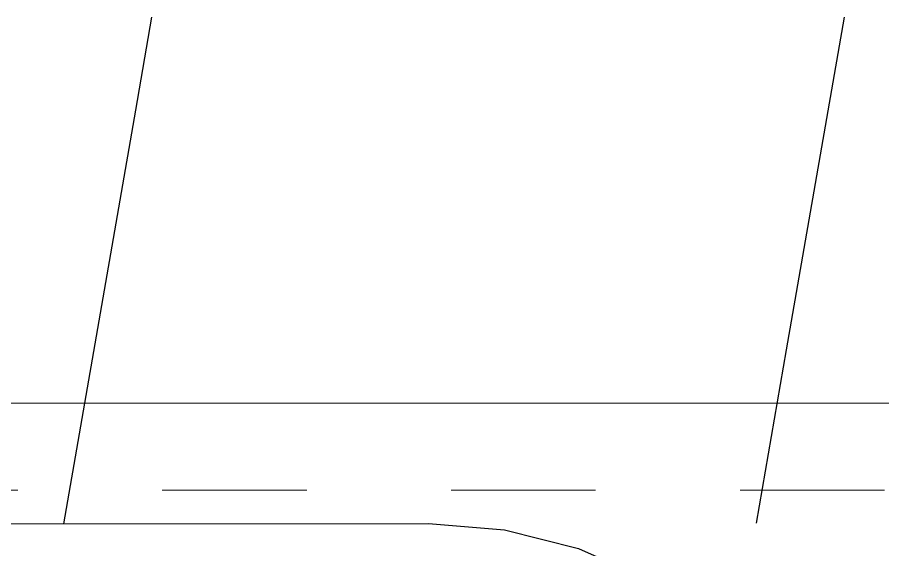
# Model space of a CAD drawing. Header units: metres. Extents: x -355 to -223, y 3 to 561.
# Drawn here: x -272.776 to -268.971, y 548.41 to 550.75 of the extents above; entities that cross this region are included whole.
import ezdxf

# ---------------------------------------------------------------- set-up
doc = ezdxf.new("R2010")
doc.units = ezdxf.units.M
doc.layers.add('A-DETL', color=7, linetype='Continuous', lineweight=13)
doc.layers.add('A-DETL-GENF', color=7, linetype='Continuous', lineweight=9)

# ---------------------------------------------------------------- blocks, each defined once
blk = doc.blocks.new('T2DPAA-T2D-C3S-RW-M2D-100010_dwg-40802999-DRG-2873035 - CONSTRUCTION SEQUENCE STAGE A9')
at = {"color": 254, "lineweight": 25, "true_color": 0xd0d0d0, "flags": 128}
for points in [[(54.5501, -592.6044), (54.8079, -593.5706), (54.8714, -593.8088), (55.5793, -596.4626), (55.6383, -596.7926), (55.6413, -597.1278), (55.5882, -597.4589), (55.5723, -597.5193), (55.473, -597.7936), (55.3006, -598.1029), (55.0771, -598.3761), (54.8074, -598.607), (54.502, -598.7861), (54.2318, -598.8906), (54.1698, -598.9085), (53.8212, -598.9705), (53.6911, -598.9818)], [(55.1659, -594.9128), (57.0048, -594.7519), (57.4172, -594.7159)], [(55.9509, -597.8556), (56.7213, -597.7882), (58.1993, -597.6589)]]:
    blk.add_lwpolyline(points, dxfattribs=at)
blk = doc.blocks.new('T2DPAA-T2D-PWC-RW-M2D-100010_RoadDesign_rvt-1-DRG-2873035 - CONSTRUCTION SEQUENCE STAGE A9')
at = {"color": 254, "lineweight": 25, "true_color": 0xd0d0d0, "rotation": 75.11694444444437}
blk.add_blockref('T2DPAA-T2D-C3S-RW-M2D-100010_dwg-40802999-DRG-2873035 - CONSTRUCTION SEQUENCE STAGE A9', (-1722.337, 648.0105), dxfattribs=at)

msp = doc.modelspace()

# ---------------------------------------------------------------- hatches: boundary and pattern name
at = {"layer": 'A-DETL-GENF'}
h = msp.add_hatch(dxfattribs=at)
h.set_pattern_fill('FP_7', color=256, style=0, pattern_type=2)
h.set_pattern_definition([(0, (-512.804, -694.024), (0.635, 0.635), [0.635, -0.635])])
h.paths.add_polyline_path([(-258.6145, 546.0535), (-250.2397, 546.0536), (-250.2285, 546.1178), (-249.8604, 546.0536), (-244.3991, 546.0535), (-244.4061, 549.0535), (-275.1807, 549.0535), (-275.1807, 546.0536), (-269.5818, 546.0536), (-269.5676, 546.1351), (-269.0999, 546.0536), (-258.6145, 546.0536)])

# ---------------------------------------------------------------- linework, layer by layer
at = {"layer": 'A-DETL', "lineweight": 15}
msp.add_line((-244.4061, 549.0535), (-275.1807, 549.0535), dxfattribs=at)

# ---------------------------------------------------------------- block references
at = {"lineweight": 5}
msp.add_blockref('T2DPAA-T2D-PWC-RW-M2D-100010_RoadDesign_rvt-1-DRG-2873035 - CONSTRUCTION SEQUENCE STAGE A9', (860.641, 0), dxfattribs=at)

doc.saveas('drawing.dxf')
